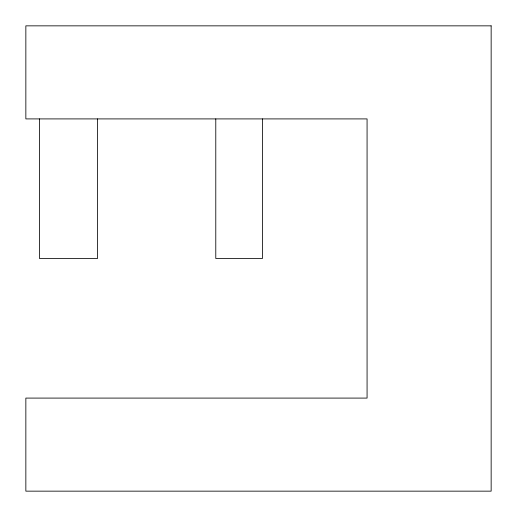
<?xml version="1.0" encoding="UTF-8"?>
<svg xmlns="http://www.w3.org/2000/svg" width="517" height="517" viewBox="0 0 517 517"><rect width="100%" height="100%" fill="white"/><g stroke="black" fill="none" stroke-linecap="round" stroke-linejoin="round"><path stroke-width="0.78" d="M262.442 118.91L262.442 258.5L215.783 258.5L215.783 118.91M97.526 118.91L97.526 258.5L39.479 258.5L39.479 118.91M491.15 25.85L25.85 25.85L25.85 118.91L367.07 118.91L367.07 398.09L25.85 398.09L25.85 491.15L491.15 491.15L491.15 25.85"/></g></svg>
